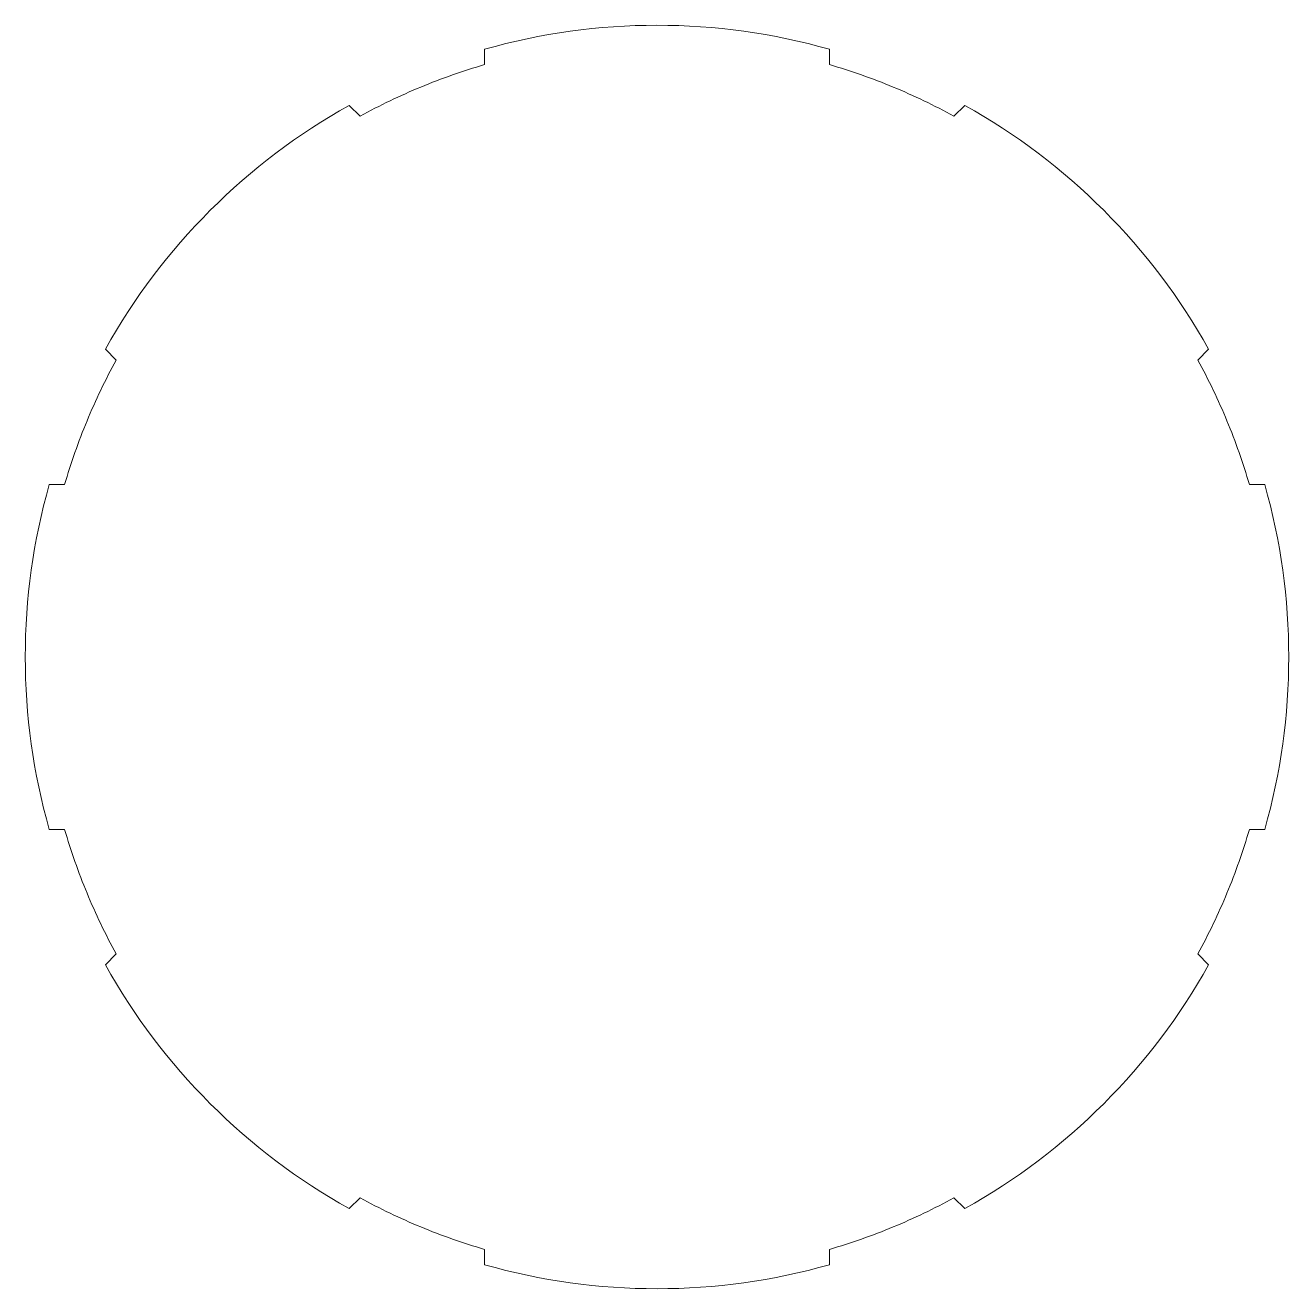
# Model space of a CAD drawing. Header units: inches. Extents: x -0.256 to 0.256, y -0.256 to 0.256.
import ezdxf

# ---------------------------------------------------------------- set-up
doc = ezdxf.new("R2010")
doc.units = ezdxf.units.IN
doc.header["$MEASUREMENT"] = 0
doc.layers.add('Layer2', color=1, linetype='Continuous')

msp = doc.modelspace()

# ---------------------------------------------------------------- linework, layer by layer
at = {"layer": 'Layer2', "lineweight": 0}
for p, q in [((-0.07000000000000015, 0.2467635507930616), (-0.07000000000000114, 0.2405207891222708)), ((0.07000000000000017, 0.2467635507930616), (0.07000000000000117, 0.2405207891222708)), ((-0.1249907054323865, 0.2239856547985034), (-0.1205764063216381, 0.2195713556877564)), ((0.1249907054323865, 0.2239856547985034), (0.1205764063216381, 0.2195713556877564)), ((-0.2239856547985034, 0.1249907054323865), (-0.2195713556877564, 0.1205764063216381)), ((0.2239856547985034, 0.1249907054323865), (0.2195713556877564, 0.1205764063216381)), ((-0.2467635507930616, 0.07000000000000019), (-0.2405207891222708, 0.07000000000000119)), ((0.2467635507930616, 0.07000000000000016), (0.2405207891222708, 0.07000000000000116)), ((-0.2467635507930616, -0.07000000000000013), (-0.2405207891222708, -0.07000000000000113)), ((0.2467635507930616, -0.07000000000000016), (0.2405207891222708, -0.07000000000000116)), ((-0.2239856547985034, -0.1249907054323865), (-0.2195713556877564, -0.120576406321638)), ((0.2239856547985034, -0.1249907054323865), (0.2195713556877564, -0.1205764063216381)), ((-0.1249907054323866, -0.2239856547985034), (-0.1205764063216381, -0.2195713556877564)), ((0.1249907054323865, -0.2239856547985034), (0.1205764063216381, -0.2195713556877564)), ((-0.07000000000000015, -0.2467635507930616), (-0.07000000000000114, -0.2405207891222708)), ((0.07000000000000017, -0.2467635507930616), (0.07000000000000117, -0.2405207891222708))]:
    msp.add_line(p, q, dxfattribs=at)
for centre, radius, start, end in [((1.387778780781444e-16, -8.426098161482125e-16), 0.2565000000000007, 74.16282609881631, 105.8371739011838), ((1.432709368548944e-15, -3.473829564837852e-15), 0.2505000000000037, 106.2268517114494, 112.5), ((-1.443289932012704e-15, -3.469446951953614e-15), 0.2505000000000037, 67.4999999999999, 73.77314828855052), ((1.432709368548944e-15, -3.473829564837853e-15), 0.2505000000000038, 112.4999999999999, 118.7731482885505), ((-1.443289932012704e-15, -3.469446951953614e-15), 0.2505000000000037, 61.22685171144941, 67.49999999999996), ((6.939458935604869e-16, -4.976843362250154e-16), 0.2565000000000007, 119.1628260988163, 150.8371739011838), ((-4.976843362250153e-16, -6.939458935604869e-16), 0.2565000000000007, 29.16282609881631, 60.83717390118377), ((3.469446951953614e-15, -1.443289932012704e-15), 0.2505000000000038, 151.2268517114494, 157.5), ((-3.473829564837852e-15, -1.432709368548944e-15), 0.2505000000000037, 22.4999999999999, 28.77314828855051), ((3.469446951953614e-15, -1.443289932012704e-15), 0.2505000000000037, 157.4999999999999, 163.7731482885505), ((-3.473829564837852e-15, -1.432709368548944e-15), 0.2505000000000037, 16.22685171144941, 22.49999999999996), ((8.426098161482125e-16, 1.387778780781443e-16), 0.2565000000000007, 164.1628260988163, 195.8371739011837), ((-8.426098161482125e-16, -1.387778780781444e-16), 0.2565000000000007, 344.1628260988164, 15.83717390118377), ((3.473829564837853e-15, 1.432709368548944e-15), 0.2505000000000037, 196.2268517114494, 202.4999999999999), ((-3.469446951953614e-15, 1.443289932012704e-15), 0.2505000000000037, 337.4999999999999, 343.7731482885505), ((3.473829564837853e-15, 1.432709368548944e-15), 0.2505000000000037, 202.4999999999999, 208.7731482885505), ((-3.469446951953614e-15, 1.443289932012704e-15), 0.2505000000000037, 331.2268517114495, 337.4999999999999), ((4.976843362250154e-16, 6.939458935604869e-16), 0.2565000000000007, 209.1628260988162, 240.8371739011837), ((-6.939458935604869e-16, 4.976843362250153e-16), 0.2565000000000007, 299.1628260988163, 330.8371739011838), ((1.443289932012704e-15, 3.469446951953614e-15), 0.2505000000000037, 241.2268517114494, 247.5), ((-1.432709368548944e-15, 3.473829564837852e-15), 0.2505000000000037, 292.4999999999999, 298.7731482885505), ((1.443289932012704e-15, 3.469446951953614e-15), 0.2505000000000037, 247.4999999999999, 253.7731482885505), ((-1.432709368548944e-15, 3.473829564837852e-15), 0.2505000000000037, 286.2268517114494, 292.4999999999999), ((-1.387778780781445e-16, 8.426098161482125e-16), 0.2565000000000007, 254.1628260988163, 285.8371739011838)]:
    msp.add_arc(centre, radius, start, end, dxfattribs=at)

doc.saveas('drawing.dxf')
